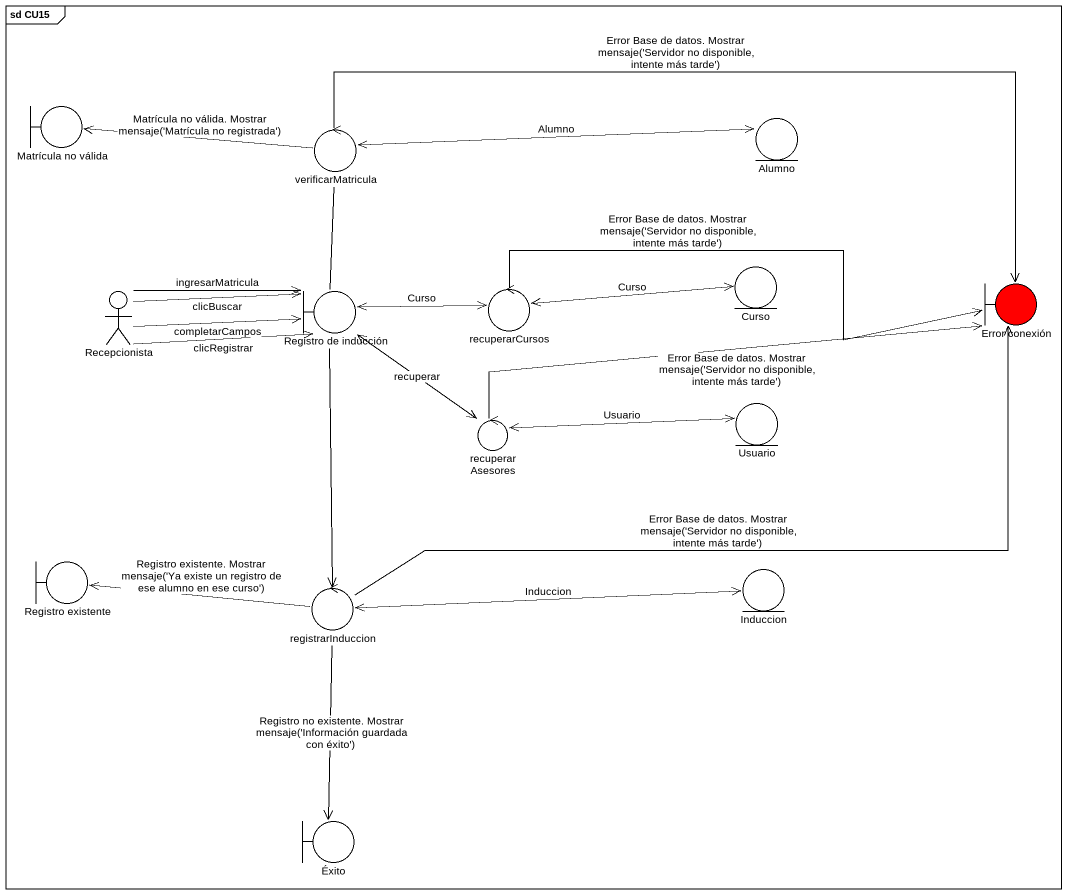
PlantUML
@startuml
mainframe sd CU15
boundary "Matrícula no válida" as Matrícula_no_válida
control verificarMatricula
entity Alumno
entity Curso
actor Recepcionista
boundary "Registro de inducción" as Registro_de_inducción
control recuperarCursos
boundary "Error conexión" as Error_conexión #FF0000
control recuperarAsesores
entity Usuario
boundary "Registro existente" as Registro_existente
entity Induccion
control registrarInduccion
boundary Éxito
verificarMatricula -left-> Matrícula_no_válida : Matrícula no válida. Mostrar mensaje('Matrícula no registrada')
verificarMatricula <-right-> Alumno : Alumno
verificarMatricula -right-> Error_conexión : Error Base de datos. Mostrar mensaje('Servidor no disponible, intente más tarde')
Recepcionista -right-> Registro_de_inducción : ingresarMatricula
Recepcionista -right-> Registro_de_inducción : clicBuscar
Recepcionista -right-> Registro_de_inducción : completarCampos
Recepcionista -right-> Registro_de_inducción : clicRegistrar
Registro_de_inducción -up- verificarMatricula
Registro_de_inducción <-right-> recuperarCursos : Curso
Registro_de_inducción <--> recuperarAsesores : recuperar
Registro_de_inducción --> registrarInduccion
recuperarCursos <-right-> Curso : Curso
recuperarCursos -right-> Error_conexión : Error Base de datos. Mostrar mensaje('Servidor no disponible, intente más tarde')
recuperarAsesores -right-> Error_conexión : Error Base de datos. Mostrar mensaje('Servidor no disponible, intente más tarde')
recuperarAsesores <-right-> Usuario : Usuario
registrarInduccion -right-> Error_conexión : Error Base de datos. Mostrar mensaje('Servidor no disponible, intente más tarde')
registrarInduccion -left-> Registro_existente : Registro existente. Mostrar mensaje('Ya existe un registro de ese alumno en ese curso')
registrarInduccion <-right-> Induccion : Induccion
registrarInduccion --> Éxito : Registro no existente. Mostrar mensaje('Información guardada con éxito')
@enduml
